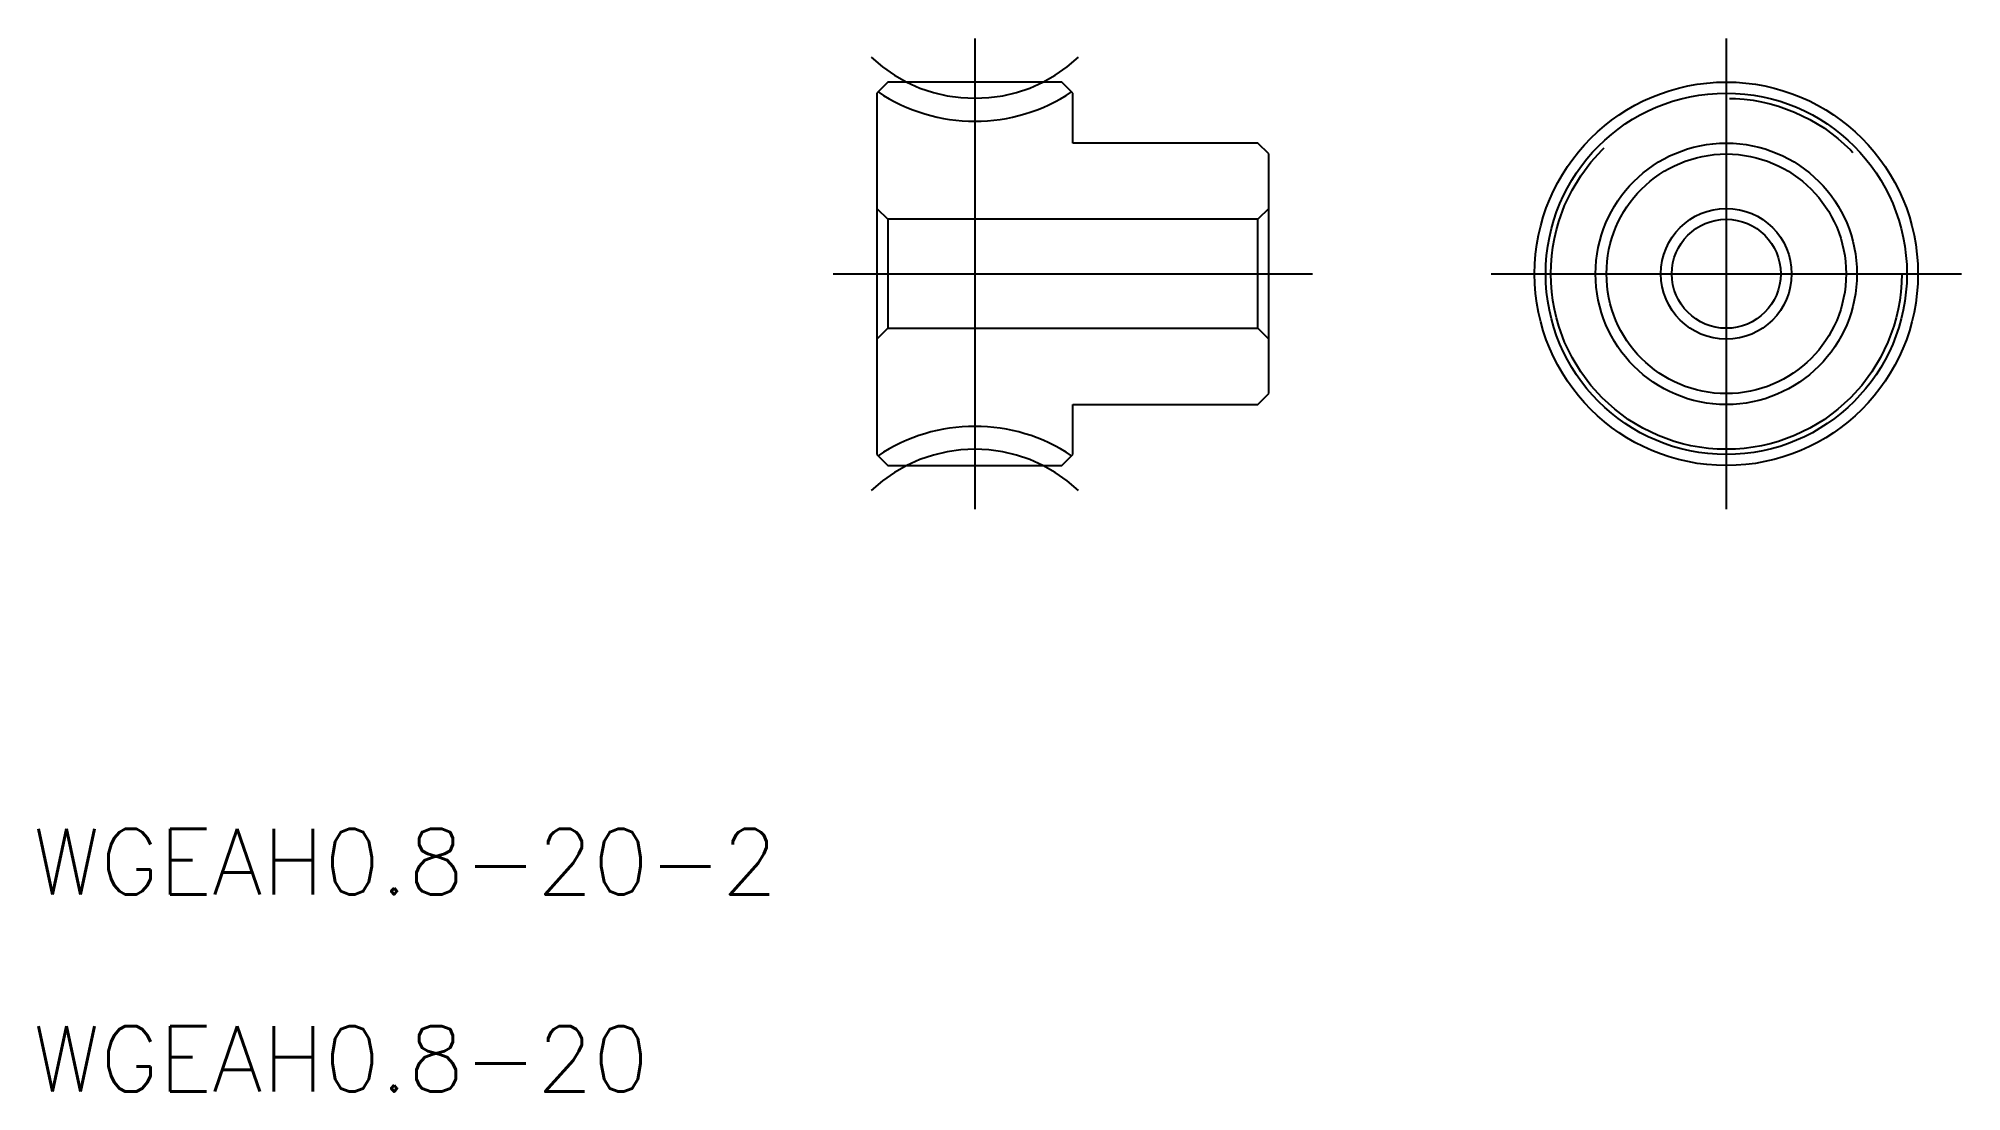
# Model space of a CAD drawing. Extents: x -38.5 to 49.8, y -37.5 to 10.8.
import ezdxf

# ---------------------------------------------------------------- set-up
doc = ezdxf.new("R2010")
doc.units = 0
doc.linetypes.add('CENTER', pattern=[50.8, 31.75, -6.35, 6.35, -6.35])
doc.layers.get('0').update_dxf_attribs({"linetype": 'CONTINUOUS'})
doc.layers.add('CENTER', color=1, linetype='CENTER')
doc.styles.get("Standard").update_dxf_attribs({"font": 'txt.shx', "height": 3, "bigfont": 'bigfont.shx'})

msp = doc.modelspace()

# ---------------------------------------------------------------- linework, layer by layer
at = {"color": 7, "linetype": 'CONTINUOUS'}
for p, q in [((0.508, 8.8), (0, 8.292)), ((0, 8.292), (0, -8.292)), ((8.492, 8.8), (0.508, 8.8)), ((9, 8.292), (8.492, 8.8)), ((9, 6), (9, 8.292)), ((17.5, 6), (9, 6)), ((18, 5.5), (17.5, 6)), ((18, -5.5), (18, 5.5)), ((0, 3), (0.5, 2.5)), ((18, 3), (17.5, 2.5)), ((0.5, 2.5), (0.5, -2.5)), ((17.5, 2.5), (0.5, 2.5)), ((17.5, -2.5), (17.5, 2.5)), ((0, -3), (0.5, -2.5)), ((0.5, -2.5), (17.5, -2.5)), ((18, -3), (17.5, -2.5)), ((9, -6), (17.5, -6)), ((9, -8.292), (9, -6)), ((17.5, -6), (18, -5.5)), ((0, -8.292), (0.508, -8.8)), ((0.508, -8.8), (8.492, -8.8)), ((8.492, -8.8), (9, -8.292))]:
    msp.add_line(p, q, dxfattribs=at)
for radius in [8.8, 8.292, 6, 5.5, 3, 2.5]:
    msp.add_circle((39.002, 0), radius, dxfattribs=at)
for centre, start, end in [((4.5, 15), 236.25661, 303.74339), ((4.5, -15), 56.2566, 123.7434)]:
    msp.add_arc(centre, 8, start, end, dxfattribs=at)
at = {"layer": 'CENTER', "color": 1, "linetype": 'CENTER'}
for p, q in [((4.5, 10.8), (4.5, -10.8)), ((39.002, 10.8), (39.002, -10.8)), ((-2, 0), (20, 0)), ((28.202, 0), (49.802, 0))]:
    msp.add_line(p, q, dxfattribs=at)
msp.add_circle((39.002, 0), 8.055, dxfattribs=at)
for centre, start, end in [((4.5, 15), 226.7183, 313.2817), ((4.5, -15), 46.71828, 133.28172)]:
    msp.add_arc(centre, 6.945, start, end, dxfattribs=at)

# ---------------------------------------------------------------- texts
at = {"color": 7, "linetype": 'CONTINUOUS'}
for s, p in [('WGEAH0.8-20-2', (-38.751, -28.479)), ('WGEAH0.8-20', (-38.751, -37.528))]:
    msp.add_text(s, height=3, dxfattribs=at).set_placement(p)

doc.saveas('drawing.dxf')
